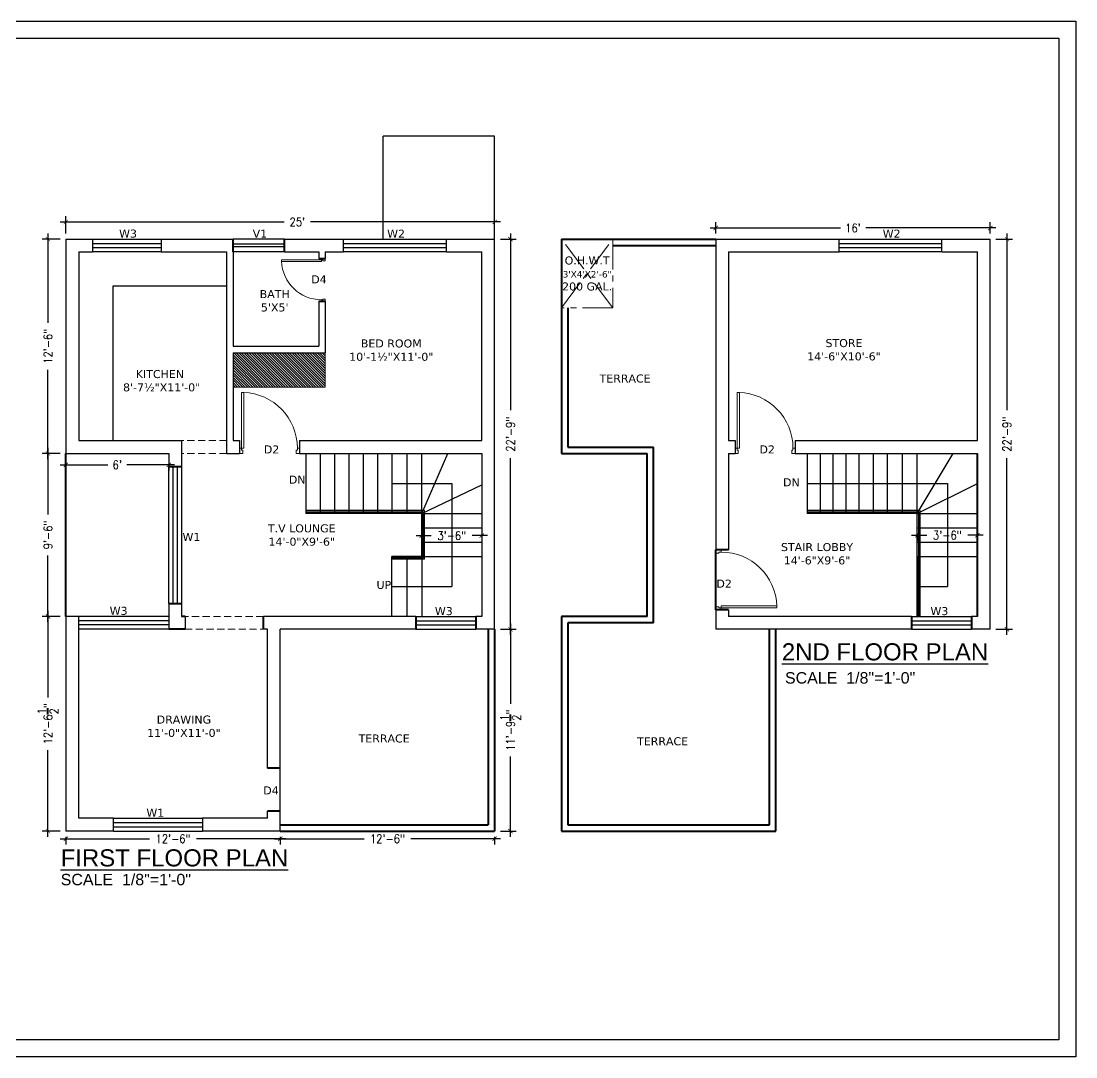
# Model space of a CAD drawing. Header units: inches. Extents: x -523840 to -522652, y -54046 to -53321.
# Drawn here: x -523390 to -522652, y -54046 to -53321 of the extents above; entities that cross this region are included whole.
import ezdxf

# ---------------------------------------------------------------- set-up
doc = ezdxf.new("R2010")
doc.units = ezdxf.units.IN
doc.header["$MEASUREMENT"] = 0
doc.header["$PDMODE"] = 3
doc.header["$PDSIZE"] = 6
doc.linetypes.add('CENTER', pattern=[2, 1.25, -0.25, 0.25, -0.25])
doc.linetypes.add('HIDDEN', pattern=[0.375, 0.25, -0.125])
doc.layers.get('0').update_dxf_attribs({"lineweight": 0})
for name, color, linetype in [('A-WALL', 4, 'Continuous'), ('DET', 1, 'Continuous'), ('stair', 10, 'Continuous'), ('text', 3, 'Continuous'), ('WIN', 2, 'Continuous')]:
    doc.layers.add(name, color=color, linetype=linetype)
for name, color, linetype, lineweight in [('boundary wall', 1, 'Continuous', 40), ('dimension', 5, 'Continuous', 40), ('DOOR', 45, 'Continuous', 5), ('HATCH', 251, 'Continuous', 5), ('HATCH..', 252, 'Continuous', 5), ('wall', 4, 'Continuous', 40)]:
    doc.layers.add(name, color=color, linetype=linetype, lineweight=lineweight)
doc.styles.add('DIM', font='romans.shx', dxfattribs={"width": 0.85})
doc.styles.get("Standard").update_dxf_attribs({"font": 'arial.ttf'})
doc.styles.add('style1', font='verdana.ttf')
doc.dimstyles.new('1-2', dxfattribs={"dimtxt": 6, "dimasz": 3, "dimexe": 4, "dimexo": 4, "dimgap": 4, "dimtad": 0, "dimdec": 1, "dimzin": 0, "dimdsep": 46, "dimlunit": 4, "dimtxsty": 'Standard', "dimblk": 'ARCHTICK', "dimcen": 4, "dimdle": 4, "dimclrd": 1, "dimclre": 1, "dimclrt": 3, "dimadec": 0, "dimazin": 0, "dimtfac": 1, "dimtdec": 1, "dimtofl": 0, "dimtmove": 1, "dimatfit": 3, "dimldrblk": 'ARCHTICK', "dimfxl": 4, "dimtolj": 1, "dimtzin": 0, "dimarcsym": 0})

# ---------------------------------------------------------------- blocks, each defined once
blk = doc.blocks.new('D1')
for points in [[(1.5, 40.85), (1.5, 1.85), (3, 1.85), (3, 40.85)], [(1.5, 0.38), (2.25, 0.38), (2.25, -1.88), (0, -1.88), (0, 1.88), (1.5, 1.88)], [(42, 1.88), (42, -1.88), (39.75, -1.88), (39.75, 0.38), (40.5, 0.38), (40.5, 1.88)]]:
    blk.add_lwpolyline(points, close=True)
blk.add_arc((1.5, 1.88), 39, 0, 88.15019)
blk = doc.blocks.new('_ArchTick')
at = {"color": 0, "linetype": 'ByBlock', "const_width": 0.15}
blk.add_lwpolyline([(-0.5, -0.5), (0.5, 0.5)], dxfattribs=at)
blk = doc.blocks.new('*D53')
at = {"layer": 'Defpoints', "color": 0}
for p in [(-523058.49, -53746.56), (-523058.49, -53887.81), (-523047.42, -53887.81)]:
    blk.add_point(p, dxfattribs=at)
at = {"layer": 'dimension', "color": 5, "lineweight": -2}
for p, q in [((-523047.42, -53742.56), (-523047.42, -53798.73)), ((-523054.49, -53746.56), (-523043.42, -53746.56)), ((-523047.42, -53891.81), (-523047.42, -53835.63)), ((-523054.49, -53887.81), (-523043.42, -53887.81))]:
    blk.add_line(p, q, dxfattribs=at)
at = {"layer": 'dimension', "color": 5, "lineweight": -2, "xscale": 3, "yscale": 3, "zscale": 3}
for p, rotation in [((-523047.42, -53746.56), 90), ((-523047.42, -53887.81), 270)]:
    blk.add_blockref('_ArchTick', p, dxfattribs=dict(at, rotation=rotation))
at = {"layer": 'dimension', "color": 5, "insert": (-523047.42, -53817.18), "char_height": 6, "attachment_point": 5, "rotation": 90, "style": 'DIM'}
blk.add_mtext('\\A1;11\'-9{\\H1.000000x;\\S1/2;}"', dxfattribs=at)
blk = doc.blocks.new('*D49')
at = {"layer": 'Defpoints', "color": 0}
for p in [(-523358.49, -53461.55), (-523358.49, -53473.56), (-523058.49, -53473.56)]:
    blk.add_point(p, dxfattribs=at)
at = {"layer": 'dimension', "color": 5, "lineweight": -2}
for p, q in [((-523362.49, -53461.55), (-523205.71, -53461.55)), ((-523358.49, -53469.56), (-523358.49, -53457.55)), ((-523054.49, -53461.55), (-523187.27, -53461.55)), ((-523058.49, -53469.56), (-523058.49, -53457.55))]:
    blk.add_line(p, q, dxfattribs=at)
at = {"layer": 'dimension', "color": 5, "lineweight": -2, "xscale": 3, "yscale": 3, "zscale": 3, "rotation": 180}
blk.add_blockref('_ArchTick', (-523358.49, -53461.55), dxfattribs=at)
at = {"layer": 'dimension', "color": 5, "lineweight": -2, "xscale": 3, "yscale": 3, "zscale": 3}
blk.add_blockref('_ArchTick', (-523058.49, -53461.55), dxfattribs=at)
at = {"layer": 'dimension', "color": 5, "insert": (-523196.49, -53461.55), "char_height": 6, "attachment_point": 5, "style": 'DIM'}
blk.add_mtext("\\A1;25'", dxfattribs=at)
blk = doc.blocks.new('*D50')
at = {"layer": 'Defpoints', "color": 0}
for p in [(-523058.49, -53473.56), (-523047.42, -53473.56), (-523058.49, -53746.56)]:
    blk.add_point(p, dxfattribs=at)
at = {"layer": 'dimension', "color": 5, "lineweight": -2}
for p, q in [((-523047.42, -53469.56), (-523047.42, -53593.31)), ((-523054.49, -53473.56), (-523043.42, -53473.56)), ((-523047.42, -53750.56), (-523047.42, -53626.81)), ((-523054.49, -53746.56), (-523043.42, -53746.56))]:
    blk.add_line(p, q, dxfattribs=at)
at = {"layer": 'dimension', "color": 5, "lineweight": -2, "xscale": 3, "yscale": 3, "zscale": 3}
for p, rotation in [((-523047.42, -53473.56), 90), ((-523047.42, -53746.56), 270)]:
    blk.add_blockref('_ArchTick', p, dxfattribs=dict(at, rotation=rotation))
at = {"layer": 'dimension', "color": 5, "insert": (-523047.42, -53610.06), "char_height": 6, "attachment_point": 5, "rotation": 90, "style": 'DIM'}
blk.add_mtext('\\A1;22\'-9"', dxfattribs=at)
blk = doc.blocks.new('*D46')
at = {"layer": 'Defpoints', "color": 0}
for p in [(-523358.49, -53623.56), (-523286.49, -53623.56), (-523358.49, -53631.48)]:
    blk.add_point(p, dxfattribs=at)
at = {"layer": 'dimension', "color": 5, "lineweight": -2}
for p, q in [((-523362.49, -53631.48), (-523329.16, -53631.48)), ((-523358.49, -53627.56), (-523358.49, -53635.48)), ((-523282.49, -53631.48), (-523315.82, -53631.48)), ((-523286.49, -53627.56), (-523286.49, -53635.48))]:
    blk.add_line(p, q, dxfattribs=at)
at = {"layer": 'dimension', "color": 5, "lineweight": -2, "xscale": 3, "yscale": 3, "zscale": 3, "rotation": 180}
blk.add_blockref('_ArchTick', (-523358.49, -53631.48), dxfattribs=at)
at = {"layer": 'dimension', "color": 5, "lineweight": -2, "xscale": 3, "yscale": 3, "zscale": 3}
blk.add_blockref('_ArchTick', (-523286.49, -53631.48), dxfattribs=at)
at = {"layer": 'dimension', "color": 5, "insert": (-523322.49, -53631.48), "char_height": 6, "attachment_point": 5, "style": 'DIM'}
blk.add_mtext("\\A1;6'", dxfattribs=at)
blk = doc.blocks.new('*D48')
at = {"layer": 'Defpoints', "color": 0}
for p in [(-523370.98, -53473.56), (-523358.49, -53473.56), (-523358.49, -53623.56)]:
    blk.add_point(p, dxfattribs=at)
at = {"layer": 'dimension', "color": 5, "lineweight": -2}
for p, q in [((-523370.98, -53469.56), (-523370.98, -53532.17)), ((-523362.49, -53473.56), (-523374.98, -53473.56)), ((-523370.98, -53627.56), (-523370.98, -53564.94)), ((-523362.49, -53623.56), (-523374.98, -53623.56))]:
    blk.add_line(p, q, dxfattribs=at)
at = {"layer": 'dimension', "color": 5, "lineweight": -2, "xscale": 3, "yscale": 3, "zscale": 3}
for p, rotation in [((-523370.98, -53473.56), 90), ((-523370.98, -53623.56), 270)]:
    blk.add_blockref('_ArchTick', p, dxfattribs=dict(at, rotation=rotation))
at = {"layer": 'dimension', "color": 5, "insert": (-523370.98, -53548.56), "char_height": 6, "attachment_point": 5, "rotation": 90, "style": 'DIM'}
blk.add_mtext('\\A1;12\'-6"', dxfattribs=at)
blk = doc.blocks.new('*D47')
at = {"layer": 'Defpoints', "color": 0}
for p in [(-523358.49, -53623.56), (-523370.98, -53737.56), (-523358.49, -53737.56)]:
    blk.add_point(p, dxfattribs=at)
at = {"layer": 'dimension', "color": 5, "lineweight": -2}
for p, q in [((-523362.49, -53623.56), (-523374.98, -53623.56)), ((-523370.98, -53619.56), (-523370.98, -53666.23)), ((-523370.98, -53741.56), (-523370.98, -53694.88)), ((-523362.49, -53737.56), (-523374.98, -53737.56))]:
    blk.add_line(p, q, dxfattribs=at)
at = {"layer": 'dimension', "color": 5, "lineweight": -2, "xscale": 3, "yscale": 3, "zscale": 3}
for p, rotation in [((-523370.98, -53623.56), 90), ((-523370.98, -53737.56), 270)]:
    blk.add_blockref('_ArchTick', p, dxfattribs=dict(at, rotation=rotation))
at = {"layer": 'dimension', "color": 5, "insert": (-523370.98, -53680.56), "char_height": 6, "attachment_point": 5, "rotation": 90, "style": 'DIM'}
blk.add_mtext('\\A1;9\'-6"', dxfattribs=at)
blk = doc.blocks.new('*D44')
at = {"layer": 'Defpoints', "color": 0}
for p in [(-523370.98, -53737.56), (-523358.49, -53737.56), (-523358.49, -53887.81)]:
    blk.add_point(p, dxfattribs=at)
at = {"layer": 'dimension', "color": 5, "lineweight": -2}
for p, q in [((-523370.98, -53733.56), (-523370.98, -53794.23)), ((-523362.49, -53737.56), (-523374.98, -53737.56)), ((-523370.98, -53891.81), (-523370.98, -53831.13)), ((-523362.49, -53887.81), (-523374.98, -53887.81))]:
    blk.add_line(p, q, dxfattribs=at)
at = {"layer": 'dimension', "color": 5, "lineweight": -2, "xscale": 3, "yscale": 3, "zscale": 3}
for p, rotation in [((-523370.98, -53737.56), 90), ((-523370.98, -53887.81), 270)]:
    blk.add_blockref('_ArchTick', p, dxfattribs=dict(at, rotation=rotation))
at = {"layer": 'dimension', "color": 5, "insert": (-523370.98, -53812.68), "char_height": 6, "attachment_point": 5, "rotation": 90, "style": 'DIM'}
blk.add_mtext('\\A1;12\'-6{\\H1.000000x;\\S1/2;}"', dxfattribs=at)
blk = doc.blocks.new('*D45')
at = {"layer": 'Defpoints', "color": 0}
for p in [(-523358.49, -53887.81), (-523208.49, -53887.81), (-523358.49, -53893.16)]:
    blk.add_point(p, dxfattribs=at)
at = {"layer": 'dimension', "color": 5, "lineweight": -2}
for p, q in [((-523362.49, -53893.16), (-523299.88, -53893.16)), ((-523358.49, -53891.81), (-523358.49, -53897.16)), ((-523204.49, -53893.16), (-523267.11, -53893.16)), ((-523208.49, -53891.81), (-523208.49, -53897.16))]:
    blk.add_line(p, q, dxfattribs=at)
at = {"layer": 'dimension', "color": 5, "lineweight": -2, "xscale": 3, "yscale": 3, "zscale": 3}
for p, rotation in [((-523358.49, -53893.16), 179.9999999999555), ((-523208.49, -53893.16), 359.9999999999555)]:
    blk.add_blockref('_ArchTick', p, dxfattribs=dict(at, rotation=rotation))
at = {"layer": 'dimension', "color": 5, "insert": (-523283.49, -53893.16), "char_height": 6, "attachment_point": 5, "style": 'DIM'}
blk.add_mtext('\\A1;12\'-6"', dxfattribs=at)
blk = doc.blocks.new('*D51')
at = {"layer": 'Defpoints', "color": 0}
for p in [(-522711.79, -53465.76), (-522903.79, -53473.56), (-522711.79, -53473.56)]:
    blk.add_point(p, dxfattribs=at)
at = {"layer": 'dimension', "color": 5, "lineweight": -2}
for p, q in [((-522903.79, -53469.56), (-522903.79, -53461.76)), ((-522711.79, -53469.56), (-522711.79, -53461.76)), ((-522907.79, -53465.76), (-522816.65, -53465.76)), ((-522707.79, -53465.76), (-522798.93, -53465.76))]:
    blk.add_line(p, q, dxfattribs=at)
at = {"layer": 'dimension', "color": 5, "lineweight": -2, "xscale": 3, "yscale": 3, "zscale": 3, "rotation": 180}
blk.add_blockref('_ArchTick', (-522903.79, -53465.76), dxfattribs=at)
at = {"layer": 'dimension', "color": 5, "lineweight": -2, "xscale": 3, "yscale": 3, "zscale": 3}
blk.add_blockref('_ArchTick', (-522711.79, -53465.76), dxfattribs=at)
at = {"layer": 'dimension', "color": 5, "insert": (-522807.79, -53465.76), "char_height": 6, "attachment_point": 5, "style": 'DIM'}
blk.add_mtext("\\A1;16'", dxfattribs=at)
blk = doc.blocks.new('*D52')
at = {"layer": 'Defpoints', "color": 0}
for p in [(-522711.79, -53473.56), (-522711.79, -53746.56), (-522700.11, -53746.56)]:
    blk.add_point(p, dxfattribs=at)
at = {"layer": 'dimension', "color": 5, "lineweight": -2}
for p, q in [((-522700.11, -53469.56), (-522700.11, -53593.31)), ((-522707.79, -53473.56), (-522696.11, -53473.56)), ((-522700.11, -53750.56), (-522700.11, -53626.81)), ((-522707.79, -53746.56), (-522696.11, -53746.56))]:
    blk.add_line(p, q, dxfattribs=at)
at = {"layer": 'dimension', "color": 5, "lineweight": -2, "xscale": 3, "yscale": 3, "zscale": 3}
for p, rotation in [((-522700.11, -53473.56), 90), ((-522700.11, -53746.56), 270)]:
    blk.add_blockref('_ArchTick', p, dxfattribs=dict(at, rotation=rotation))
at = {"layer": 'dimension', "color": 5, "insert": (-522700.11, -53610.06), "char_height": 6, "attachment_point": 5, "rotation": 90, "style": 'DIM'}
blk.add_mtext('\\A1;22\'-9"', dxfattribs=at)
blk = doc.blocks.new('*D55')
at = {"layer": 'Defpoints', "color": 0}
for p in [(-523109.49, -53675.56), (-523067.49, -53675.56), (-523109.49, -53681.04)]:
    blk.add_point(p, dxfattribs=at)
at = {"layer": 'dimension', "color": 5, "lineweight": -2}
for p, q in [((-523113.49, -53681.04), (-523102.81, -53681.04)), ((-523109.49, -53679.56), (-523109.49, -53685.04)), ((-523063.49, -53681.04), (-523074.17, -53681.04)), ((-523067.49, -53679.56), (-523067.49, -53685.04))]:
    blk.add_line(p, q, dxfattribs=at)
at = {"layer": 'dimension', "color": 5, "lineweight": -2, "xscale": 3, "yscale": 3, "zscale": 3, "rotation": 180}
blk.add_blockref('_ArchTick', (-523109.49, -53681.04), dxfattribs=at)
at = {"layer": 'dimension', "color": 5, "lineweight": -2, "xscale": 3, "yscale": 3, "zscale": 3}
blk.add_blockref('_ArchTick', (-523067.49, -53681.04), dxfattribs=at)
at = {"layer": 'dimension', "color": 5, "insert": (-523088.49, -53681.04), "char_height": 6, "attachment_point": 5, "style": 'DIM'}
blk.add_mtext('\\A1;3\'-6"', dxfattribs=at)
blk = doc.blocks.new('*D39')
at = {"layer": 'Defpoints', "color": 0}
for p in [(-522762.79, -53675.56), (-522720.79, -53675.56), (-522762.79, -53680.78)]:
    blk.add_point(p, dxfattribs=at)
at = {"layer": 'dimension', "color": 5, "lineweight": -2}
for p, q in [((-522766.79, -53680.78), (-522756.11, -53680.78)), ((-522762.79, -53679.56), (-522762.79, -53684.78)), ((-522716.79, -53680.78), (-522727.47, -53680.78)), ((-522720.79, -53679.56), (-522720.79, -53684.78))]:
    blk.add_line(p, q, dxfattribs=at)
at = {"layer": 'dimension', "color": 5, "lineweight": -2, "xscale": 3, "yscale": 3, "zscale": 3, "rotation": 180}
blk.add_blockref('_ArchTick', (-522762.79, -53680.78), dxfattribs=at)
at = {"layer": 'dimension', "color": 5, "lineweight": -2, "xscale": 3, "yscale": 3, "zscale": 3}
blk.add_blockref('_ArchTick', (-522720.79, -53680.78), dxfattribs=at)
at = {"layer": 'dimension', "color": 5, "insert": (-522741.79, -53680.78), "char_height": 6, "attachment_point": 5, "style": 'DIM'}
blk.add_mtext('\\A1;3\'-6"', dxfattribs=at)
blk = doc.blocks.new('*D54')
at = {"layer": 'Defpoints', "color": 0}
for p in [(-523208.49, -53887.81), (-523058.49, -53887.81), (-523058.49, -53893.16)]:
    blk.add_point(p, dxfattribs=at)
at = {"layer": 'dimension', "color": 5, "lineweight": -2}
for p, q in [((-523212.49, -53893.16), (-523149.88, -53893.16)), ((-523208.49, -53891.81), (-523208.49, -53897.16)), ((-523054.49, -53893.16), (-523117.11, -53893.16)), ((-523058.49, -53891.81), (-523058.49, -53897.16))]:
    blk.add_line(p, q, dxfattribs=at)
at = {"layer": 'dimension', "color": 5, "lineweight": -2, "xscale": 3, "yscale": 3, "zscale": 3, "rotation": 180}
blk.add_blockref('_ArchTick', (-523208.49, -53893.16), dxfattribs=at)
at = {"layer": 'dimension', "color": 5, "lineweight": -2, "xscale": 3, "yscale": 3, "zscale": 3}
blk.add_blockref('_ArchTick', (-523058.49, -53893.16), dxfattribs=at)
at = {"layer": 'dimension', "color": 5, "insert": (-523133.49, -53893.16), "char_height": 6, "attachment_point": 5, "style": 'DIM'}
blk.add_mtext('\\A1;12\'-6"', dxfattribs=at)

msp = doc.modelspace()

# ---------------------------------------------------------------- hatches: boundary and pattern name
at = {"layer": 'HATCH..'}
h = msp.add_hatch(dxfattribs=at)
h.set_pattern_fill('ANSI31', color=8, scale=10, style=0)
h.set_pattern_definition([(135, (-887235.3419, -8600.0651), (0.8838834765, 0.8838834765), [])])
h.paths.add_polyline_path([(-523241.49, -53553.06), (-523241.49, -53577.06), (-523176.99, -53577.06), (-523176.99, -53553.06)])

# ---------------------------------------------------------------- linework, layer by layer
at = {"layer": 'A-WALL'}
for p, q in [((-523358.49, -53473.56), (-523358.49, -53623.56)), ((-523358.49, -53473.56), (-523339.74, -53473.56)), ((-523339.74, -53473.56), (-523339.74, -53482.56)), ((-523291.74, -53473.56), (-523241.49, -53473.56)), ((-523291.74, -53473.56), (-523291.74, -53482.56)), ((-523205.49, -53473.56), (-523164.24, -53473.56)), ((-523164.24, -53482.56), (-523164.24, -53473.56)), ((-523092.24, -53482.56), (-523092.24, -53473.56)), ((-523092.24, -53473.56), (-523058.49, -53473.56)), ((-523058.49, -53746.56), (-523058.49, -53473.56)), ((-522903.79, -53473.56), (-522903.79, -53691.06)), ((-522903.79, -53473.56), (-522817.54, -53473.56)), ((-522817.54, -53482.56), (-522817.54, -53473.56)), ((-522745.54, -53482.56), (-522745.54, -53473.56)), ((-522745.54, -53473.56), (-522711.79, -53473.56)), ((-522711.79, -53746.56), (-522711.79, -53473.56)), ((-523349.49, -53482.56), (-523349.49, -53614.56)), ((-523349.49, -53482.56), (-523339.74, -53482.56)), ((-523291.74, -53482.56), (-523245.99, -53482.56)), ((-523245.99, -53482.56), (-523245.99, -53623.56)), ((-523241.49, -53482.56), (-523241.49, -53548.56)), ((-523241.49, -53482.56), (-523241.49, -53482.56)), ((-523205.49, -53482.56), (-523181.49, -53482.56)), ((-523181.49, -53482.56), (-523181.49, -53487.06)), ((-523176.99, -53482.56), (-523176.99, -53487.06)), ((-523176.99, -53482.56), (-523176.99, -53487.06)), ((-523176.99, -53482.56), (-523164.24, -53482.56)), ((-523092.24, -53482.56), (-523067.49, -53482.56)), ((-523067.49, -53614.56), (-523067.49, -53482.56)), ((-522894.79, -53482.56), (-522894.79, -53614.56)), ((-522894.79, -53482.56), (-522817.54, -53482.56)), ((-522745.54, -53482.56), (-522720.79, -53482.56)), ((-522720.79, -53614.56), (-522720.79, -53482.56)), ((-523181.49, -53517.06), (-523181.49, -53548.56)), ((-523176.99, -53517.06), (-523176.99, -53548.56)), ((-523176.99, -53517.06), (-523176.99, -53553.06)), ((-523241.49, -53548.56), (-523181.49, -53548.56)), ((-523176.99, -53548.56), (-523176.99, -53548.56)), ((-523241.49, -53553.06), (-523241.49, -53614.56)), ((-523241.49, -53553.06), (-523241.49, -53614.56)), ((-523241.49, -53553.06), (-523176.99, -53553.06)), ((-522903.79, -53553.06), (-522903.79, -53553.06)), ((-522894.79, -53553.06), (-522894.79, -53614.56)), ((-523349.49, -53614.56), (-523277.49, -53614.56)), ((-523277.49, -53614.56), (-523277.49, -53632.56)), ((-523241.49, -53614.56), (-523236.99, -53614.56)), ((-523236.99, -53614.56), (-523236.99, -53623.56)), ((-523194.99, -53614.56), (-523194.99, -53623.56)), ((-523194.99, -53614.56), (-523067.49, -53614.56)), ((-522894.79, -53614.56), (-522890.29, -53614.56)), ((-522890.29, -53614.56), (-522890.29, -53623.56)), ((-522848.29, -53614.56), (-522848.29, -53623.56)), ((-522848.29, -53614.56), (-522720.79, -53614.56)), ((-523358.49, -53623.56), (-523286.49, -53623.56)), ((-523286.49, -53623.56), (-523286.49, -53632.56)), ((-523245.99, -53623.56), (-523236.99, -53623.56)), ((-523194.99, -53623.56), (-523067.49, -53623.56)), ((-523067.49, -53623.56), (-523067.49, -53737.56)), ((-522894.79, -53623.56), (-522894.79, -53691.06)), ((-522894.79, -53623.56), (-522890.29, -53623.56)), ((-522848.29, -53623.56), (-522720.79, -53623.56)), ((-523286.49, -53728.56), (-523286.49, -53746.56)), ((-523277.49, -53728.56), (-523277.49, -53737.56)), ((-522903.79, -53733.06), (-522903.79, -53746.56)), ((-522894.79, -53733.06), (-522894.79, -53737.56)), ((-523358.49, -53737.56), (-523358.49, -53887.81)), ((-523349.49, -53737.56), (-523358.49, -53737.56)), ((-523349.49, -53878.81), (-523349.49, -53737.56)), ((-523275.06, -53737.56), (-523275.06, -53746.56)), ((-523113.58, -53737.56), (-523220.27, -53737.56)), ((-523067.49, -53737.56), (-523071.58, -53737.56)), ((-522766.88, -53737.56), (-522894.79, -53737.56)), ((-522720.79, -53737.56), (-522724.88, -53737.56)), ((-523217.49, -53746.56), (-523220.27, -53746.56)), ((-523217.49, -53843.73), (-523217.49, -53746.56)), ((-523208.49, -53843.73), (-523208.49, -53746.56)), ((-523113.58, -53746.56), (-523208.49, -53746.56)), ((-523058.49, -53746.56), (-523071.58, -53746.56)), ((-522766.88, -53746.56), (-522903.79, -53746.56)), ((-522711.79, -53746.56), (-522724.88, -53746.56)), ((-523217.49, -53878.81), (-523217.49, -53873.73)), ((-523208.49, -53887.81), (-523208.49, -53873.73)), ((-523325.22, -53878.81), (-523349.49, -53878.81)), ((-523325.22, -53887.81), (-523325.22, -53878.81)), ((-523325.22, -53887.81), (-523325.22, -53878.81)), ((-523217.49, -53878.81), (-523262.76, -53878.81)), ((-523262.76, -53878.81), (-523262.76, -53887.81)), ((-523262.76, -53878.81), (-523262.76, -53887.81)), ((-523325.22, -53887.81), (-523358.49, -53887.81)), ((-523208.49, -53887.81), (-523262.76, -53887.81))]:
    msp.add_line(p, q, dxfattribs=at)
for points in [[(-523839.74, -53320.98), (-522651.85, -53320.98), (-522651.85, -54045.8), (-523839.74, -54045.8)], [(-523827.74, -53332.98), (-522663.85, -53332.98), (-522663.85, -54033.8), (-523827.74, -54033.8)]]:
    msp.add_lwpolyline(points, close=True, dxfattribs=at)
at = {"layer": 'boundary wall'}
for p, q in [((-523011.79, -53473.56), (-523011.79, -53623.56)), ((-523011.79, -53473.56), (-522903.79, -53473.56)), ((-522975.79, -53478.06), (-522903.79, -53478.06)), ((-523007.29, -53521.56), (-523007.29, -53619.06)), ((-523358.49, -53737.56), (-523358.49, -53623.56)), ((-523011.79, -53623.56), (-522951.79, -53623.56)), ((-523007.29, -53619.06), (-522947.29, -53619.06)), ((-522951.79, -53737.56), (-522951.79, -53623.56)), ((-522947.29, -53742.06), (-522947.29, -53619.06)), ((-523011.79, -53737.56), (-523011.79, -53887.81)), ((-522951.79, -53737.56), (-523011.79, -53737.56)), ((-523007.29, -53742.06), (-523007.29, -53883.31)), ((-522947.29, -53742.06), (-523007.29, -53742.06)), ((-523062.99, -53746.56), (-523062.99, -53883.31)), ((-523058.49, -53746.56), (-523058.49, -53887.81)), ((-522866.29, -53883.31), (-522866.29, -53746.56)), ((-522861.79, -53887.81), (-522861.79, -53746.56)), ((-523208.49, -53883.31), (-523062.99, -53883.31)), ((-523007.29, -53883.31), (-522866.29, -53883.31)), ((-523208.49, -53887.81), (-523058.49, -53887.81)), ((-523011.79, -53887.81), (-522861.79, -53887.81))]:
    msp.add_line(p, q, dxfattribs=at)
at = {"layer": 'DET'}
for p, q in [((-523130.49, -53644.56), (-523088.49, -53644.56)), ((-523208.49, -53873.73), (-523208.49, -53843.73))]:
    msp.add_line(p, q, dxfattribs=at)
at = {"layer": 'HATCH', "linetype": 'CENTER', "ltscale": 17}
for p, q in [((-523011.79, -53473.56), (-522975.79, -53473.56)), ((-523011.79, -53473.56), (-523011.79, -53521.56)), ((-523011.79, -53521.56), (-522975.79, -53473.56)), ((-522975.79, -53521.56), (-523011.79, -53473.56)), ((-522975.79, -53473.56), (-522975.79, -53521.56)), ((-522975.79, -53521.56), (-523011.79, -53521.56))]:
    msp.add_line(p, q, dxfattribs=at)
at = {"layer": 'HATCH..', "color": 8}
for p in [(-523176.99, -53553.06), (-523241.49, -53577.06)]:
    msp.add_line(p, (-523176.99, -53577.06), dxfattribs=at)
at = {"layer": 'HATCH..', "linetype": 'HIDDEN', "ltscale": 20}
for p, q in [((-523245.99, -53614.56), (-523277.49, -53614.56)), ((-523245.99, -53623.56), (-523277.49, -53623.56)), ((-523220.27, -53737.56), (-523275.06, -53737.56)), ((-523275.06, -53746.56), (-523220.27, -53746.56))]:
    msp.add_line(p, q, dxfattribs=at)
at = {"layer": 'stair'}
for p, q in [((-523190.49, -53623.56), (-523190.49, -53665.56)), ((-523180.49, -53623.56), (-523180.49, -53665.56)), ((-523170.49, -53623.56), (-523170.49, -53665.56)), ((-523160.49, -53623.56), (-523160.49, -53665.56)), ((-523150.49, -53623.56), (-523150.49, -53665.56)), ((-523140.49, -53623.56), (-523140.49, -53665.56)), ((-523130.49, -53623.56), (-523130.49, -53665.56)), ((-523119.99, -53623.56), (-523119.99, -53665.56)), ((-523109.49, -53665.56), (-523109.49, -53623.56)), ((-523109.49, -53665.56), (-523091.23, -53623.56)), ((-522839.79, -53623.56), (-522839.79, -53665.56)), ((-522830.79, -53623.56), (-522830.79, -53665.56)), ((-522821.79, -53623.56), (-522821.79, -53665.56)), ((-522812.79, -53623.56), (-522812.79, -53665.56)), ((-522803.79, -53623.56), (-522803.79, -53665.56)), ((-522793.79, -53623.56), (-522793.79, -53665.56)), ((-522783.79, -53623.56), (-522783.79, -53665.56)), ((-522773.29, -53623.56), (-522773.29, -53665.56)), ((-522762.79, -53665.56), (-522762.79, -53623.56)), ((-522762.79, -53665.56), (-522737.63, -53623.56)), ((-523109.49, -53665.56), (-523067.49, -53645.49)), ((-523088.49, -53644.56), (-523088.49, -53716.56)), ((-522839.79, -53644.56), (-522741.79, -53644.56)), ((-522762.79, -53665.56), (-522720.79, -53644.56)), ((-522741.79, -53644.56), (-522741.79, -53716.56)), ((-523107.49, -53663.56), (-523190.49, -53663.56)), ((-523108.49, -53664.56), (-523190.49, -53664.56)), ((-523109.49, -53665.56), (-523190.49, -53665.56)), ((-523109.49, -53695.56), (-523109.49, -53665.56)), ((-523109.49, -53665.56), (-523067.49, -53665.56)), ((-523108.49, -53696.56), (-523108.49, -53664.56)), ((-523107.49, -53697.56), (-523107.49, -53663.56)), ((-522760.79, -53663.56), (-522839.79, -53663.56)), ((-522761.79, -53664.56), (-522839.79, -53664.56)), ((-522762.79, -53665.56), (-522839.79, -53665.56)), ((-522762.79, -53737.56), (-522762.79, -53665.56)), ((-522762.79, -53665.56), (-522720.79, -53665.56)), ((-522761.79, -53737.56), (-522761.79, -53664.56)), ((-522760.79, -53737.56), (-522760.79, -53663.56)), ((-523109.49, -53675.56), (-523067.49, -53675.56)), ((-522762.79, -53675.56), (-522720.79, -53675.56)), ((-523109.49, -53685.56), (-523067.49, -53685.56)), ((-522762.79, -53685.56), (-522720.79, -53685.56)), ((-523109.49, -53695.56), (-523130.49, -53695.56)), ((-523130.49, -53737.56), (-523130.49, -53695.56)), ((-523108.49, -53696.56), (-523130.49, -53696.56)), ((-523107.49, -53697.56), (-523130.49, -53697.56)), ((-523119.99, -53695.56), (-523119.99, -53737.56)), ((-523109.49, -53695.56), (-523067.49, -53695.56)), ((-523109.49, -53695.56), (-523109.49, -53737.56)), ((-522762.79, -53695.56), (-522720.79, -53695.56)), ((-522762.79, -53695.56), (-522762.79, -53737.56)), ((-523130.49, -53716.56), (-523088.49, -53716.56)), ((-522762.79, -53716.56), (-522741.79, -53716.56))]:
    msp.add_line(p, q, dxfattribs=at)
at = {"layer": 'wall'}
for p, q in [((-523241.49, -53482.56), (-523241.49, -53473.56)), ((-523205.49, -53482.56), (-523205.49, -53473.56)), ((-523181.49, -53487.06), (-523176.99, -53487.06)), ((-523181.49, -53517.06), (-523176.99, -53517.06)), ((-522720.79, -53737.56), (-522720.79, -53623.56)), ((-523286.49, -53632.56), (-523277.49, -53632.56)), ((-522894.79, -53691.06), (-522903.79, -53691.06)), ((-522903.79, -53733.06), (-522903.79, -53691.06)), ((-523286.49, -53728.56), (-523277.49, -53728.56)), ((-522894.79, -53733.06), (-522903.79, -53733.06)), ((-523275.06, -53737.56), (-523277.49, -53737.56)), ((-523220.27, -53746.56), (-523220.27, -53737.56)), ((-523113.58, -53737.56), (-523113.58, -53746.56)), ((-523071.58, -53737.56), (-523071.58, -53746.56)), ((-522766.88, -53737.56), (-522766.88, -53746.56)), ((-522724.88, -53737.56), (-522724.88, -53746.56)), ((-523275.06, -53746.56), (-523286.49, -53746.56)), ((-523208.49, -53843.73), (-523217.49, -53843.73)), ((-523208.49, -53873.73), (-523217.49, -53873.73))]:
    msp.add_line(p, q, dxfattribs=at)
at = {"layer": 'WIN'}
for p, q in [((-523058.49, -53401.56), (-523136.49, -53401.56)), ((-523136.49, -53473.56), (-523136.49, -53401.56)), ((-523058.49, -53473.56), (-523058.49, -53401.56)), ((-523339.74, -53473.56), (-523291.74, -53473.56)), ((-523339.74, -53476.56), (-523291.74, -53476.56)), ((-523205.49, -53473.56), (-523241.49, -53473.56)), ((-523205.49, -53477.06), (-523241.49, -53477.06)), ((-523164.24, -53473.56), (-523092.24, -53473.56)), ((-523164.24, -53476.56), (-523092.24, -53476.56)), ((-522817.54, -53473.56), (-522745.54, -53473.56)), ((-522817.54, -53476.56), (-522745.54, -53476.56)), ((-523291.74, -53479.56), (-523339.74, -53479.56)), ((-523291.74, -53482.56), (-523339.74, -53482.56)), ((-523205.49, -53479.06), (-523241.49, -53479.06)), ((-523205.49, -53482.56), (-523241.49, -53482.56)), ((-523092.24, -53479.56), (-523164.24, -53479.56)), ((-523092.24, -53482.56), (-523164.24, -53482.56)), ((-522745.54, -53479.56), (-522817.54, -53479.56)), ((-522745.54, -53482.56), (-522817.54, -53482.56)), ((-523245.99, -53506.56), (-523325.49, -53506.56)), ((-523325.49, -53506.56), (-523325.49, -53614.56)), ((-523286.49, -53728.56), (-523286.49, -53632.56)), ((-523283.49, -53728.56), (-523283.49, -53632.56)), ((-523280.49, -53632.56), (-523280.49, -53728.56)), ((-523277.49, -53632.56), (-523277.49, -53728.56)), ((-523286.49, -53737.56), (-523349.49, -53737.56)), ((-523286.49, -53740.56), (-523349.49, -53740.56)), ((-523113.58, -53737.56), (-523071.58, -53737.56)), ((-523113.58, -53740.56), (-523071.58, -53740.56)), ((-522766.88, -53737.56), (-522724.88, -53737.56)), ((-522766.88, -53740.56), (-522724.88, -53740.56)), ((-523286.49, -53743.56), (-523349.49, -53743.56)), ((-523286.49, -53746.56), (-523349.49, -53746.56)), ((-523113.58, -53743.56), (-523071.58, -53743.56)), ((-523113.58, -53746.56), (-523071.58, -53746.56)), ((-522766.88, -53743.56), (-522724.88, -53743.56)), ((-522766.88, -53746.56), (-522724.88, -53746.56)), ((-523325.22, -53878.81), (-523262.76, -53878.81)), ((-523325.22, -53881.81), (-523262.76, -53881.81)), ((-523325.22, -53884.81), (-523262.76, -53884.81)), ((-523325.22, -53887.81), (-523262.76, -53887.81))]:
    msp.add_line(p, q, dxfattribs=at)

# ---------------------------------------------------------------- block references
at = {"layer": 'DOOR', "xscale": -0.714285714289872, "yscale": 0.714285714289872, "zscale": 0.7142857142857145, "rotation": 90}
msp.add_blockref('D1', (-523178.33, -53487.06), dxfattribs=at)
at = {"layer": 'DOOR'}
for p in [(-523236.99, -53621.68), (-522890.29, -53621.68)]:
    msp.add_blockref('D1', p, dxfattribs=at)
at = {"layer": 'DOOR', "xscale": -1, "rotation": 270}
msp.add_blockref('D1', (-522901.92, -53733.06), dxfattribs=at)

# ---------------------------------------------------------------- texts
at = {"layer": 'text'}
for s, height, p in [('%%U2ND FLOOR PLAN', 11.997, (-522857.57, -53768.35)), ('SCALE  1/8"=1\'-0"', 8, (-522855.38, -53784.57)), ('%%UFIRST FLOOR PLAN', 11.997, (-523362.11, -53912.52)), ('SCALE  1/8"=1\'-0"', 8, (-523362.07, -53925.7))]:
    msp.add_text(s, height=height, dxfattribs=at).set_placement(p)
at = {"layer": 'text', "char_height": 5.6, "attachment_point": 5, "style": 'style1'}
for s, insert in [('W3', (-523314.95, -53469.74)), ('V1', (-523222.7, -53469.74)), ('W2', (-523127.45, -53469.74)), ('W2', (-522780.75, -53469.74)), ('D4', (-523181.42, -53501.71)), ("\\A1;BATH\\P5'X5'", (-523212.36, -53516.74)), ('\\A1;BED ROOM\\P10\'-1½"X11\'-0"', (-523130.82, -53551.27)), ('\\A1;STORE\\P14\'-6"X10\'-6"', (-522814.11, -53551)), ('\\A1;KITCHEN\\P 8\'-7½"X11\'-0"', (-523292.68, -53572.68)), ('TERRACE', (-522967.25, -53571.14)), ('D2', (-523214.54, -53620.71)), ('D2', (-522867.84, -53620.71)), ('DN', (-523196.62, -53641.84)), ('DN', (-522850.92, -53643.7)), ('\\A1; T.V LOUNGE\\P 14\'-0"X9\'-6"', (-523194.66, -53680.66)), ('W1', (-523270.61, -53681.97)), ('\\A1;STAIR LOBBY\\P14\'-6"X9\'-6"', (-522832.96, -53693.75)), ('UP', (-523136.01, -53715.56)), ('D2', (-522897.96, -53714.62)), ('W3', (-523321.55, -53733.7)), ('W3', (-523094.05, -53733.89)), ('W3', (-522747.35, -53733.89)), ('DRAWING \\P11\'-0"X11\'-0"', (-523275.89, -53814.47)), ('TERRACE', (-523135.81, -53823.02)), ('TERRACE', (-522941.01, -53824.98)), ('D4', (-523214.98, -53859.33)), ('W1', (-523295.89, -53874.96))]:
    msp.add_mtext(s, dxfattribs=dict(at, insert=insert))
at = {"layer": 'text', "attachment_point": 5, "style": 'style1'}
for s, insert, char_height, width in [('O.H.W.T', (-522993.79, -53488.56), 5.6, 118.7286), ('3\'X4\'X2\'-6"', (-522993.78, -53498.21), 4.48, 94.9829), ('200 GAL.', (-522993.79, -53506.72), 5.6, 118.7286)]:
    msp.add_mtext(s, dxfattribs=dict(at, insert=insert, char_height=char_height, width=width))

# ---------------------------------------------------------------- dimensions: what is measured, and where the dimension line sits
at = {"layer": 'dimension'}
dim = msp.add_linear_dim(base=(-523358.49, -53461.55), p1=(-523058.49, -53473.56), p2=(-523358.49, -53473.56), angle=180, dimstyle='1-2', override={"dimtxsty": 'DIM', "dimclrd": 5, "dimclre": 5, "dimclrt": 5, "dimfxl": 12, "dimfxlon": 1, "dimarcsym": 1}, dxfattribs=at)
dim.commit()
dim.dimension.update_dxf_attribs({"geometry": '*D49', "text_midpoint": (-523196.49, -53461.55), "dimtype": 160})
for p1, p2, distance, picture, middle in [((-522903.79, -53473.56), (-522711.79, -53473.56), 7.8, '*D51', (-522807.79, -53465.76)), ((-522711.79, -53473.56), (-522711.79, -53746.56), 11.68, '*D52', (-522700.11, -53610.06)), ((-523067.49, -53675.56), (-523109.49, -53675.56), 5.49, '*D55', (-523088.49, -53681.04)), ((-522720.79, -53675.56), (-522762.79, -53675.56), 5.23, '*D39', (-522741.79, -53680.78)), ((-523208.49, -53887.81), (-523358.49, -53887.81), 5.35, '*D45', (-523283.49, -53893.16)), ((-523208.49, -53887.81), (-523058.49, -53887.81), -5.35, '*D54', (-523133.49, -53893.16))]:
    dim = msp.add_aligned_dim(p1=p1, p2=p2, distance=distance, dimstyle='1-2', override={"dimtxsty": 'DIM', "dimclrd": 5, "dimclre": 5, "dimclrt": 5, "dimfxl": 12, "dimfxlon": 1, "dimarcsym": 1}, dxfattribs=at)
    dim.commit()
    dim.dimension.update_dxf_attribs({"geometry": picture, "text_midpoint": middle})
for base, p1, p2, angle, picture, middle in [((-523370.98, -53473.56), (-523358.49, -53623.56), (-523358.49, -53473.56), 90, '*D48', (-523370.98, -53548.56)), ((-523047.42, -53473.56), (-523058.49, -53746.56), (-523058.49, -53473.56), 90, '*D50', (-523047.42, -53610.06)), ((-523370.98, -53737.56), (-523358.49, -53623.56), (-523358.49, -53737.56), 270, '*D47', (-523370.98, -53680.56)), ((-523358.49, -53631.48), (-523286.49, -53623.56), (-523358.49, -53623.56), 180, '*D46', (-523322.49, -53631.48)), ((-523370.97755236, -53737.555389), (-523358.49214815, -53887.805389), (-523358.49214815, -53737.555389), 90, '*D44', (-523370.97755236, -53812.680389)), ((-523047.41929892, -53887.805389), (-523058.49214815, -53746.555389), (-523058.49214815, -53887.805389), 90, '*D53', (-523047.41929892, -53817.180389))]:
    dim = msp.add_linear_dim(base=base, p1=p1, p2=p2, angle=angle, dimstyle='1-2', override={"dimtxsty": 'DIM', "dimclrd": 5, "dimclre": 5, "dimclrt": 5, "dimfxl": 12, "dimfxlon": 1, "dimarcsym": 1}, dxfattribs=at)
    dim.commit()
    dim.dimension.update_dxf_attribs({"geometry": picture, "text_midpoint": middle})

doc.saveas('drawing.dxf')
